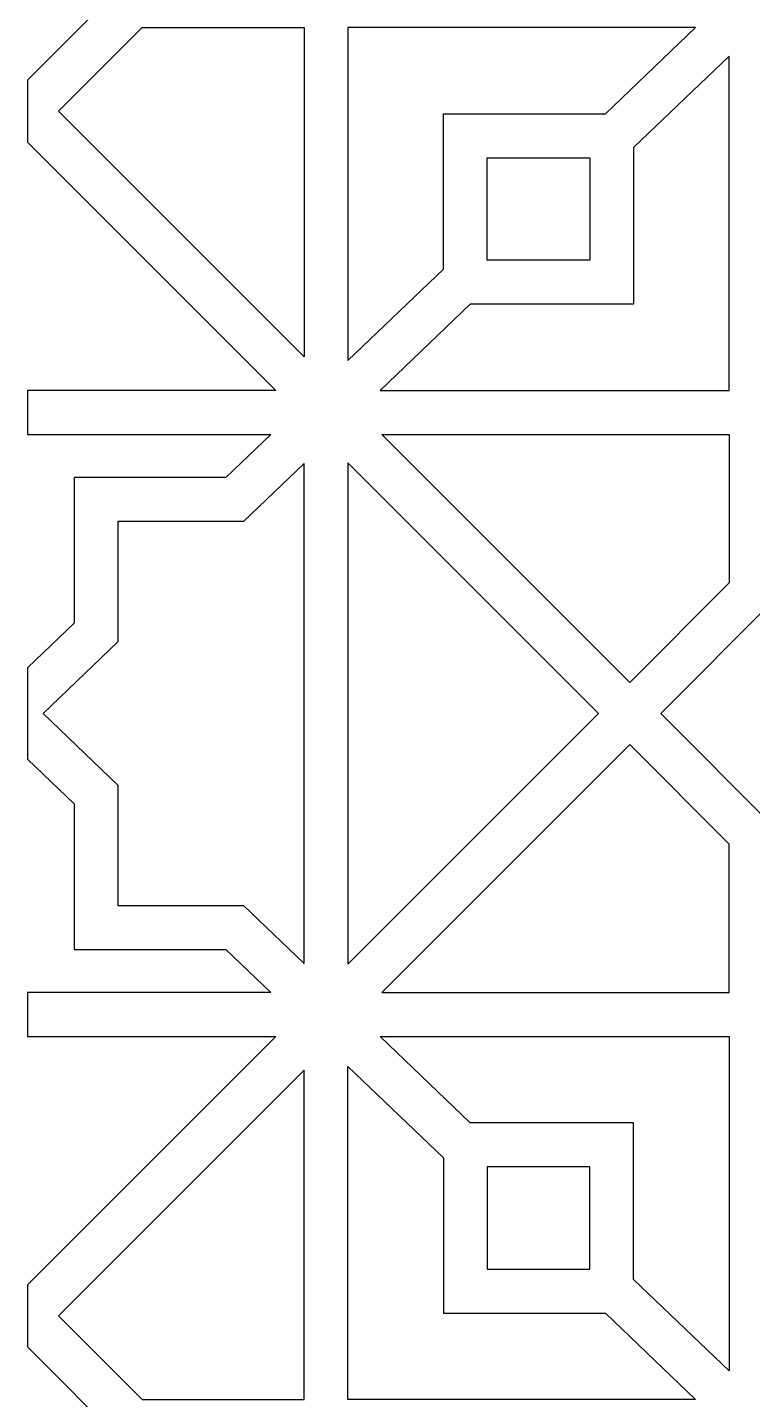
# Model space of a CAD drawing. Header units: centimetres. Extents: x -11.3 to 9.5, y -10.2 to 11.5.
# Drawn here: x -11.32 to -7.65, y -2.84 to 4.11 of the extents above; entities that cross this region are included whole.
import ezdxf

# ---------------------------------------------------------------- set-up
doc = ezdxf.new("R2010")
doc.units = ezdxf.units.CM
doc.header["$MEASUREMENT"] = 0
doc.layers.add('layer 1', color=7, linetype='Continuous')

msp = doc.modelspace()

# ---------------------------------------------------------------- linework, layer by layer
at = {"layer": 'layer 1', "color": 242}
for points, knots in [([(-1.41616, -3.06195), (-4.5546, -3.06195), (-7.69306, -3.06195), (-10.83151, -3.06195), (-10.83151, -3.06195), (-10.83151, -3.06195), (-11.32046, -2.573), (-11.32046, -2.573), (-11.32046, -2.573), (-11.32046, -2.573), (-11.32046, -2.2585), (-11.32046, -2.2585), (-11.32046, -2.2585), (-11.32046, -2.2585), (-10.06179, -0.99983), (-10.06179, -0.99983), (-10.06179, -0.99983), (-10.06179, -0.99983), (-11.32046, -0.99983), (-11.32046, -0.99983), (-11.32046, -0.99983), (-11.32046, -0.99983), (-11.32046, -0.77745), (-11.32046, -0.77745), (-11.32046, -0.77745), (-11.32046, -0.77745), (-10.08729, -0.77745), (-10.08729, -0.77745), (-10.08729, -0.77745), (-10.08729, -0.77745), (-10.31521, -0.55907), (-10.31521, -0.55907), (-10.31521, -0.55907), (-10.31521, -0.55907), (-11.08423, -0.55907), (-11.08423, -0.55907), (-11.08423, -0.55907), (-11.08423, -0.31347), (-11.08423, -0.06786), (-11.08423, 0.17776), (-11.08423, 0.17776), (-11.08423, 0.17776), (-11.32046, 0.4041), (-11.32046, 0.4041), (-11.32046, 0.4041), (-11.32046, 0.55852), (-11.32046, 0.71296), (-11.32046, 0.86739), (-11.32046, 0.86739), (-11.32046, 0.86739), (-11.08423, 1.09373), (-11.08423, 1.09373), (-11.08423, 1.09373), (-11.08423, 1.33935), (-11.08423, 1.58496), (-11.08423, 1.83056), (-11.08423, 1.83056), (-11.08423, 1.83056), (-10.31521, 1.83056), (-10.31521, 1.83056), (-10.31521, 1.83056), (-10.31521, 1.83056), (-10.08729, 2.04894), (-10.08729, 2.04894), (-10.08729, 2.04894), (-10.08729, 2.04894), (-11.32046, 2.04894), (-11.32046, 2.04894), (-11.32046, 2.04894), (-11.32046, 2.04894), (-11.32046, 2.27132), (-11.32046, 2.27132), (-11.32046, 2.27132), (-11.32046, 2.27132), (-10.06179, 2.27132), (-10.06179, 2.27132), (-10.06179, 2.27132), (-10.06179, 2.27132), (-11.32046, 3.52999), (-11.32046, 3.52999), (-11.32046, 3.52999), (-11.32046, 3.52999), (-11.32046, 3.84449), (-11.32046, 3.84449), (-11.32046, 3.84449), (-11.32046, 3.84449), (-10.83151, 4.33344), (-10.83151, 4.33344), (-10.83151, 4.33344), (-7.69306, 4.33344), (-4.5546, 4.33344), (-1.41616, 4.33344), (-1.41616, 4.33344), (-1.41616, 4.33344), (-0.92721, 3.84449), (-0.92721, 3.84449), (-0.92721, 3.84449), (-0.92721, 3.84449), (-0.92721, 3.52999), (-0.92721, 3.52999), (-0.92721, 3.52999), (-0.92721, 3.52999), (-2.18587, 2.27132), (-2.18587, 2.27132), (-2.18587, 2.27132), (-2.18587, 2.27132), (-0.92721, 2.27132), (-0.92721, 2.27132), (-0.92721, 2.27132), (-0.92721, 2.27132), (-0.92721, 2.04894), (-0.92721, 2.04894), (-0.92721, 2.04894), (-0.92721, 2.04894), (-2.16037, 2.04894), (-2.16037, 2.04894), (-2.16037, 2.04894), (-2.16037, 2.04894), (-1.93246, 1.83056), (-1.93246, 1.83056), (-1.93246, 1.83056), (-1.93246, 1.83056), (-1.16344, 1.83056), (-1.16344, 1.83056), (-1.16344, 1.83056), (-1.16344, 1.58496), (-1.16344, 1.33935), (-1.16344, 1.09373), (-1.16344, 1.09373), (-1.16344, 1.09373), (-0.92721, 0.86739), (-0.92721, 0.86739), (-0.92721, 0.86739), (-0.92721, 0.71296), (-0.92721, 0.55852), (-0.92721, 0.4041), (-0.92721, 0.4041), (-0.92721, 0.4041), (-1.16344, 0.17776), (-1.16344, 0.17776), (-1.16344, 0.17776), (-1.16344, -0.06786), (-1.16344, -0.31347), (-1.16344, -0.55907), (-1.16344, -0.55907), (-1.16344, -0.55907), (-1.93246, -0.55907), (-1.93246, -0.55907), (-1.93246, -0.55907), (-1.93246, -0.55907), (-2.16037, -0.77745), (-2.16037, -0.77745), (-2.16037, -0.77745), (-2.16037, -0.77745), (-0.92721, -0.77745), (-0.92721, -0.77745), (-0.92721, -0.77745), (-0.92721, -0.77745), (-0.92721, -0.99983), (-0.92721, -0.99983), (-0.92721, -0.99983), (-0.92721, -0.99983), (-2.18587, -0.99983), (-2.18587, -0.99983), (-2.18587, -0.99983), (-2.18587, -0.99983), (-0.92721, -2.2585), (-0.92721, -2.2585), (-0.92721, -2.2585), (-0.92721, -2.2585), (-0.92721, -2.573), (-0.92721, -2.573), (-0.92721, -2.573), (-0.92721, -2.573), (-1.41616, -3.06195), (-1.41616, -3.06195)], [0, 0, 0, 0, 0.0222222, 0.0222222, 0.0222222, 0.0222222, 0.0444444, 0.0444444, 0.0444444, 0.0444444, 0.0666667, 0.0666667, 0.0666667, 0.0666667, 0.0888889, 0.0888889, 0.0888889, 0.0888889, 0.1111111, 0.1111111, 0.1111111, 0.1111111, 0.1333333, 0.1333333, 0.1333333, 0.1333333, 0.1555556, 0.1555556, 0.1555556, 0.1555556, 0.1777778, 0.1777778, 0.1777778, 0.1777778, 0.2, 0.2, 0.2, 0.2, 0.2222222, 0.2222222, 0.2222222, 0.2222222, 0.2444444, 0.2444444, 0.2444444, 0.2444444, 0.2666667, 0.2666667, 0.2666667, 0.2666667, 0.2888889, 0.2888889, 0.2888889, 0.2888889, 0.3111111, 0.3111111, 0.3111111, 0.3111111, 0.3333333, 0.3333333, 0.3333333, 0.3333333, 0.3555556, 0.3555556, 0.3555556, 0.3555556, 0.3777778, 0.3777778, 0.3777778, 0.3777778, 0.4, 0.4, 0.4, 0.4, 0.4222222, 0.4222222, 0.4222222, 0.4222222, 0.4444444, 0.4444444, 0.4444444, 0.4444444, 0.4666667, 0.4666667, 0.4666667, 0.4666667, 0.4888889, 0.4888889, 0.4888889, 0.4888889, 0.5111111, 0.5111111, 0.5111111, 0.5111111, 0.5333333, 0.5333333, 0.5333333, 0.5333333, 0.5555556, 0.5555556, 0.5555556, 0.5555556, 0.5777778, 0.5777778, 0.5777778, 0.5777778, 0.6, 0.6, 0.6, 0.6, 0.6222222, 0.6222222, 0.6222222, 0.6222222, 0.6444444, 0.6444444, 0.6444444, 0.6444444, 0.6666667, 0.6666667, 0.6666667, 0.6666667, 0.6888889, 0.6888889, 0.6888889, 0.6888889, 0.7111111, 0.7111111, 0.7111111, 0.7111111, 0.7333333, 0.7333333, 0.7333333, 0.7333333, 0.7555556, 0.7555556, 0.7555556, 0.7555556, 0.7777778, 0.7777778, 0.7777778, 0.7777778, 0.8, 0.8, 0.8, 0.8, 0.8222222, 0.8222222, 0.8222222, 0.8222222, 0.8444444, 0.8444444, 0.8444444, 0.8444444, 0.8666667, 0.8666667, 0.8666667, 0.8666667, 0.8888889, 0.8888889, 0.8888889, 0.8888889, 0.9111111, 0.9111111, 0.9111111, 0.9111111, 0.9333333, 0.9333333, 0.9333333, 0.9333333, 0.9555556, 0.9555556, 0.9555556, 0.9555556, 1, 1, 1, 1]), ([(-9.91886, 2.44289), (-9.91886, 2.44289), (-9.91886, 4.11105), (-9.91886, 4.11105), (-9.91886, 4.11105), (-9.91886, 4.11105), (-10.7394, 4.11105), (-10.7394, 4.11105), (-10.7394, 4.11105), (-10.7394, 4.11105), (-11.16321, 3.68724), (-11.16321, 3.68724), (-11.16321, 3.68724), (-11.16321, 3.68724), (-9.91886, 2.44289), (-9.91886, 2.44289)], [0, 0, 0, 0, 0.2, 0.2, 0.2, 0.2, 0.4, 0.4, 0.4, 0.4, 0.6, 0.6, 0.6, 0.6, 1, 1, 1, 1]), ([(-9.2126, 2.88702), (-9.2126, 2.88702), (-9.69648, 2.42339), (-9.69648, 2.42339), (-9.69648, 2.42339), (-9.69648, 2.42339), (-9.69648, 4.11105), (-9.69648, 4.11105), (-9.69648, 4.11105), (-9.69648, 4.11105), (-7.93508, 4.11105), (-7.93508, 4.11105), (-7.93508, 4.11105), (-7.93508, 4.11105), (-8.39224, 3.67303), (-8.39224, 3.67303), (-8.39224, 3.67303), (-8.39224, 3.67303), (-9.2126, 3.67303), (-9.2126, 3.67303), (-9.2126, 3.67303), (-9.2126, 3.67303), (-9.2126, 2.88702), (-9.2126, 2.88702)], [0, 0, 0, 0, 0.1428571, 0.1428571, 0.1428571, 0.1428571, 0.2857143, 0.2857143, 0.2857143, 0.2857143, 0.4285714, 0.4285714, 0.4285714, 0.4285714, 0.5714286, 0.5714286, 0.5714286, 0.5714286, 0.7142857, 0.7142857, 0.7142857, 0.7142857, 1, 1, 1, 1]), ([(-9.53375, 2.27132), (-9.53375, 2.27132), (-9.07657, 2.70937), (-9.07657, 2.70937), (-9.07657, 2.70937), (-9.07657, 2.70937), (-8.24894, 2.70937), (-8.24894, 2.70937), (-8.24894, 2.70937), (-8.24894, 2.70937), (-8.24894, 3.50236), (-8.24894, 3.50236), (-8.24894, 3.50236), (-8.24894, 3.50236), (-7.76511, 3.96593), (-7.76511, 3.96593), (-7.76511, 3.96593), (-7.76511, 3.96593), (-7.76511, 2.27132), (-7.76511, 2.27132), (-7.76511, 2.27132), (-7.76511, 2.27132), (-9.53375, 2.27132), (-9.53375, 2.27132)], [0, 0, 0, 0, 0.1428571, 0.1428571, 0.1428571, 0.1428571, 0.2857143, 0.2857143, 0.2857143, 0.2857143, 0.4285714, 0.4285714, 0.4285714, 0.4285714, 0.5714286, 0.5714286, 0.5714286, 0.5714286, 0.7142857, 0.7142857, 0.7142857, 0.7142857, 1, 1, 1, 1]), ([(-8.47132, 3.45065), (-8.47132, 3.45065), (-8.99022, 3.45065), (-8.99022, 3.45065), (-8.99022, 3.45065), (-8.99022, 3.45065), (-8.99022, 2.93176), (-8.99022, 2.93176), (-8.99022, 2.93176), (-8.99022, 2.93176), (-8.47132, 2.93176), (-8.47132, 2.93176), (-8.47132, 2.93176), (-8.47132, 2.93176), (-8.47132, 3.45065), (-8.47132, 3.45065)], [0, 0, 0, 0, 0.2, 0.2, 0.2, 0.2, 0.4, 0.4, 0.4, 0.4, 0.6, 0.6, 0.6, 0.6, 1, 1, 1, 1]), ([(-6.12383, -1.32855), (-6.12383, -1.32855), (-5.57273, -0.77745), (-5.57273, -0.77745), (-5.57273, -0.77745), (-5.57273, -0.77745), (-4.70494, -0.77745), (-4.70494, -0.77745), (-4.70494, -0.77745), (-4.70494, -0.77745), (-4.70494, 0.06675), (-4.70494, 0.06675), (-4.70494, 0.06675), (-4.70494, 0.06675), (-4.13595, 0.63574), (-4.13595, 0.63574), (-4.13595, 0.63574), (-4.13595, 0.63574), (-4.13595, 0.63574), (-4.13595, 0.63574), (-4.13595, 0.63574), (-4.13595, 0.63574), (-4.13595, 0.63575), (-4.13595, 0.63575), (-4.13595, 0.63575), (-4.13595, 0.63575), (-4.13595, 0.63575), (-4.13595, 0.63575), (-4.13595, 0.63575), (-4.13595, 0.63575), (-4.70494, 1.20474), (-4.70494, 1.20474), (-4.70494, 1.20474), (-4.70494, 1.20474), (-4.70494, 2.04894), (-4.70494, 2.04894), (-4.70494, 2.04894), (-4.70494, 2.04894), (-5.57273, 2.04894), (-5.57273, 2.04894), (-5.57273, 2.04894), (-5.57273, 2.04894), (-6.12383, 2.60004), (-6.12383, 2.60004), (-6.12383, 2.60004), (-6.12383, 2.60004), (-6.67493, 2.04894), (-6.67493, 2.04894), (-6.67493, 2.04894), (-6.67493, 2.04894), (-7.54272, 2.04894), (-7.54272, 2.04894), (-7.54272, 2.04894), (-7.54272, 2.04894), (-7.54272, 1.20474), (-7.54272, 1.20474), (-7.54272, 1.20474), (-7.54272, 1.20474), (-8.11172, 0.63575), (-8.11172, 0.63575), (-8.11172, 0.63575), (-8.11172, 0.63575), (-8.11172, 0.63575), (-8.11172, 0.63575), (-8.11172, 0.63575), (-8.11172, 0.63575), (-8.11172, 0.63574), (-8.11172, 0.63574), (-8.11172, 0.63574), (-8.11172, 0.63574), (-8.11172, 0.63574), (-8.11172, 0.63574), (-8.11172, 0.63574), (-8.11172, 0.63574), (-7.54272, 0.06675), (-7.54272, 0.06675), (-7.54272, 0.06675), (-7.54272, 0.06675), (-7.54272, -0.77745), (-7.54272, -0.77745), (-7.54272, -0.77745), (-7.54272, -0.77745), (-6.67493, -0.77745), (-6.67493, -0.77745), (-6.67493, -0.77745), (-6.67493, -0.77745), (-6.12383, -1.32855), (-6.12383, -1.32855)], [0, 0, 0, 0, 0.0434783, 0.0434783, 0.0434783, 0.0434783, 0.0869565, 0.0869565, 0.0869565, 0.0869565, 0.1304348, 0.1304348, 0.1304348, 0.1304348, 0.173913, 0.173913, 0.173913, 0.173913, 0.2173913, 0.2173913, 0.2173913, 0.2173913, 0.2608696, 0.2608696, 0.2608696, 0.2608696, 0.3043478, 0.3043478, 0.3043478, 0.3043478, 0.3478261, 0.3478261, 0.3478261, 0.3478261, 0.3913043, 0.3913043, 0.3913043, 0.3913043, 0.4347826, 0.4347826, 0.4347826, 0.4347826, 0.4782609, 0.4782609, 0.4782609, 0.4782609, 0.5217391, 0.5217391, 0.5217391, 0.5217391, 0.5652174, 0.5652174, 0.5652174, 0.5652174, 0.6086957, 0.6086957, 0.6086957, 0.6086957, 0.6521739, 0.6521739, 0.6521739, 0.6521739, 0.6956522, 0.6956522, 0.6956522, 0.6956522, 0.7391304, 0.7391304, 0.7391304, 0.7391304, 0.7826087, 0.7826087, 0.7826087, 0.7826087, 0.826087, 0.826087, 0.826087, 0.826087, 0.8695652, 0.8695652, 0.8695652, 0.8695652, 0.9130435, 0.9130435, 0.9130435, 0.9130435, 1, 1, 1, 1]), ([(-9.52491, 2.04894), (-9.52491, 2.04894), (-8.26896, 0.79299), (-8.26896, 0.79299), (-8.26896, 0.79299), (-8.26896, 0.79299), (-7.76511, 1.29685), (-7.76511, 1.29685), (-7.76511, 1.29685), (-7.76511, 1.29685), (-7.76511, 2.04894), (-7.76511, 2.04894), (-7.76511, 2.04894), (-7.76511, 2.04894), (-9.52491, 2.04894), (-9.52491, 2.04894)], [0, 0, 0, 0, 0.2, 0.2, 0.2, 0.2, 0.4, 0.4, 0.4, 0.4, 0.6, 0.6, 0.6, 0.6, 1, 1, 1, 1]), ([(-9.91886, -0.63084), (-9.91886, -0.63084), (-10.22587, -0.33669), (-10.22587, -0.33669), (-10.22587, -0.33669), (-10.22587, -0.33669), (-10.22587, -0.33669), (-10.22587, -0.33669), (-10.22587, -0.33669), (-10.22587, -0.33669), (-10.86185, -0.33669), (-10.86185, -0.33669), (-10.86185, -0.33669), (-10.86185, -0.33669), (-10.86185, 0.27267), (-10.86185, 0.27267), (-10.86185, 0.27267), (-10.86185, 0.27267), (-10.86185, 0.27267), (-10.86185, 0.27267), (-10.86185, 0.27267), (-10.86185, 0.27267), (-10.86185, 0.27267), (-10.86185, 0.27267), (-10.86185, 0.27267), (-10.86185, 0.27267), (-11.24079, 0.63574), (-11.24079, 0.63574), (-11.24079, 0.63574), (-11.24079, 0.63574), (-11.24079, 0.63575), (-11.24079, 0.63575), (-11.24079, 0.63575), (-11.24079, 0.63575), (-10.86185, 0.99882), (-10.86185, 0.99882), (-10.86185, 0.99882), (-10.86185, 0.99882), (-10.86185, 0.99882), (-10.86185, 0.99882), (-10.86185, 0.99882), (-10.86185, 0.99882), (-10.86185, 0.99882), (-10.86185, 0.99882), (-10.86185, 0.99882), (-10.86185, 0.99882), (-10.86185, 1.60818), (-10.86185, 1.60818), (-10.86185, 1.60818), (-10.86185, 1.60818), (-10.22587, 1.60818), (-10.22587, 1.60818), (-10.22587, 1.60818), (-10.22587, 1.60818), (-10.22587, 1.60818), (-10.22587, 1.60818), (-10.22587, 1.60818), (-10.22587, 1.60818), (-9.91886, 1.90233), (-9.91886, 1.90233), (-9.91886, 1.90233), (-9.91886, 1.05794), (-9.91886, 0.21355), (-9.91886, -0.63084)], [0, 0, 0, 0, 0.0588235, 0.0588235, 0.0588235, 0.0588235, 0.1176471, 0.1176471, 0.1176471, 0.1176471, 0.1764706, 0.1764706, 0.1764706, 0.1764706, 0.2352941, 0.2352941, 0.2352941, 0.2352941, 0.2941176, 0.2941176, 0.2941176, 0.2941176, 0.3529412, 0.3529412, 0.3529412, 0.3529412, 0.4117647, 0.4117647, 0.4117647, 0.4117647, 0.4705882, 0.4705882, 0.4705882, 0.4705882, 0.5294118, 0.5294118, 0.5294118, 0.5294118, 0.5882353, 0.5882353, 0.5882353, 0.5882353, 0.6470588, 0.6470588, 0.6470588, 0.6470588, 0.7058824, 0.7058824, 0.7058824, 0.7058824, 0.7647059, 0.7647059, 0.7647059, 0.7647059, 0.8235294, 0.8235294, 0.8235294, 0.8235294, 0.8823529, 0.8823529, 0.8823529, 0.8823529, 1, 1, 1, 1]), ([(-8.42621, 0.63575), (-8.42621, 0.63575), (-9.69648, -0.63452), (-9.69648, -0.63452), (-9.69648, -0.63452), (-9.69648, 0.21232), (-9.69648, 1.05916), (-9.69648, 1.90601), (-9.69648, 1.90601), (-9.69648, 1.90601), (-8.42621, 0.63575), (-8.42621, 0.63575)], [0, 0, 0, 0, 0.25, 0.25, 0.25, 0.25, 0.5, 0.5, 0.5, 0.5, 1, 1, 1, 1]), ([(-9.52491, -0.77745), (-9.52491, -0.77745), (-8.26896, 0.4785), (-8.26896, 0.4785), (-8.26896, 0.4785), (-8.26896, 0.4785), (-7.76511, -0.02536), (-7.76511, -0.02536), (-7.76511, -0.02536), (-7.76511, -0.02536), (-7.76511, -0.77745), (-7.76511, -0.77745), (-7.76511, -0.77745), (-7.76511, -0.77745), (-9.52491, -0.77745), (-9.52491, -0.77745)], [0, 0, 0, 0, 0.2, 0.2, 0.2, 0.2, 0.4, 0.4, 0.4, 0.4, 0.6, 0.6, 0.6, 0.6, 1, 1, 1, 1]), ([(-9.53375, -0.99983), (-9.53375, -0.99983), (-9.07657, -1.43788), (-9.07657, -1.43788), (-9.07657, -1.43788), (-9.07657, -1.43788), (-8.24894, -1.43788), (-8.24894, -1.43788), (-8.24894, -1.43788), (-8.24894, -1.43788), (-8.24894, -2.23087), (-8.24894, -2.23087), (-8.24894, -2.23087), (-8.24894, -2.23087), (-7.76511, -2.69444), (-7.76511, -2.69444), (-7.76511, -2.69444), (-7.76511, -2.69444), (-7.76511, -0.99983), (-7.76511, -0.99983), (-7.76511, -0.99983), (-7.76511, -0.99983), (-9.53375, -0.99983), (-9.53375, -0.99983)], [0, 0, 0, 0, 0.1428571, 0.1428571, 0.1428571, 0.1428571, 0.2857143, 0.2857143, 0.2857143, 0.2857143, 0.4285714, 0.4285714, 0.4285714, 0.4285714, 0.5714286, 0.5714286, 0.5714286, 0.5714286, 0.7142857, 0.7142857, 0.7142857, 0.7142857, 1, 1, 1, 1]), ([(-9.91886, -1.1714), (-9.91886, -1.1714), (-9.91886, -2.83956), (-9.91886, -2.83956), (-9.91886, -2.83956), (-9.91886, -2.83956), (-10.7394, -2.83956), (-10.7394, -2.83956), (-10.7394, -2.83956), (-10.7394, -2.83956), (-11.16321, -2.41575), (-11.16321, -2.41575), (-11.16321, -2.41575), (-11.16321, -2.41575), (-9.91886, -1.1714), (-9.91886, -1.1714)], [0, 0, 0, 0, 0.2, 0.2, 0.2, 0.2, 0.4, 0.4, 0.4, 0.4, 0.6, 0.6, 0.6, 0.6, 1, 1, 1, 1]), ([(-9.2126, -1.61553), (-9.2126, -1.61553), (-9.69648, -1.1519), (-9.69648, -1.1519), (-9.69648, -1.1519), (-9.69648, -1.1519), (-9.69648, -2.83956), (-9.69648, -2.83956), (-9.69648, -2.83956), (-9.69648, -2.83956), (-7.93508, -2.83956), (-7.93508, -2.83956), (-7.93508, -2.83956), (-7.93508, -2.83956), (-8.39224, -2.40154), (-8.39224, -2.40154), (-8.39224, -2.40154), (-8.39224, -2.40154), (-9.2126, -2.40154), (-9.2126, -2.40154), (-9.2126, -2.40154), (-9.2126, -2.40154), (-9.2126, -1.61553), (-9.2126, -1.61553)], [0, 0, 0, 0, 0.1428571, 0.1428571, 0.1428571, 0.1428571, 0.2857143, 0.2857143, 0.2857143, 0.2857143, 0.4285714, 0.4285714, 0.4285714, 0.4285714, 0.5714286, 0.5714286, 0.5714286, 0.5714286, 0.7142857, 0.7142857, 0.7142857, 0.7142857, 1, 1, 1, 1]), ([(-8.47132, -2.17916), (-8.47132, -2.17916), (-8.99022, -2.17916), (-8.99022, -2.17916), (-8.99022, -2.17916), (-8.99022, -2.17916), (-8.99022, -1.66027), (-8.99022, -1.66027), (-8.99022, -1.66027), (-8.99022, -1.66027), (-8.47132, -1.66027), (-8.47132, -1.66027), (-8.47132, -1.66027), (-8.47132, -1.66027), (-8.47132, -2.17916), (-8.47132, -2.17916)], [0, 0, 0, 0, 0.2, 0.2, 0.2, 0.2, 0.4, 0.4, 0.4, 0.4, 0.6, 0.6, 0.6, 0.6, 1, 1, 1, 1])]:
    msp.add_open_spline(points, degree=3, knots=knots, dxfattribs=at)
at = {"layer": 'layer 1', "color": 242, "lineweight": 9}
for points, knots in [([(-1.41616, -3.06195), (-4.5546, -3.06195), (-7.69306, -3.06195), (-10.83151, -3.06195), (-10.83151, -3.06195), (-10.83151, -3.06195), (-11.32046, -2.573), (-11.32046, -2.573), (-11.32046, -2.573), (-11.32046, -2.573), (-11.32046, -2.2585), (-11.32046, -2.2585), (-11.32046, -2.2585), (-11.32046, -2.2585), (-10.06179, -0.99983), (-10.06179, -0.99983), (-10.06179, -0.99983), (-10.06179, -0.99983), (-11.32046, -0.99983), (-11.32046, -0.99983), (-11.32046, -0.99983), (-11.32046, -0.99983), (-11.32046, -0.77745), (-11.32046, -0.77745), (-11.32046, -0.77745), (-11.32046, -0.77745), (-10.08729, -0.77745), (-10.08729, -0.77745), (-10.08729, -0.77745), (-10.08729, -0.77745), (-10.31521, -0.55907), (-10.31521, -0.55907), (-10.31521, -0.55907), (-10.31521, -0.55907), (-11.08423, -0.55907), (-11.08423, -0.55907), (-11.08423, -0.55907), (-11.08423, -0.31347), (-11.08423, -0.06786), (-11.08423, 0.17776), (-11.08423, 0.17776), (-11.08423, 0.17776), (-11.32046, 0.4041), (-11.32046, 0.4041), (-11.32046, 0.4041), (-11.32046, 0.55852), (-11.32046, 0.71296), (-11.32046, 0.86739), (-11.32046, 0.86739), (-11.32046, 0.86739), (-11.08423, 1.09373), (-11.08423, 1.09373), (-11.08423, 1.09373), (-11.08423, 1.33935), (-11.08423, 1.58496), (-11.08423, 1.83056), (-11.08423, 1.83056), (-11.08423, 1.83056), (-10.31521, 1.83056), (-10.31521, 1.83056), (-10.31521, 1.83056), (-10.31521, 1.83056), (-10.08729, 2.04894), (-10.08729, 2.04894), (-10.08729, 2.04894), (-10.08729, 2.04894), (-11.32046, 2.04894), (-11.32046, 2.04894), (-11.32046, 2.04894), (-11.32046, 2.04894), (-11.32046, 2.27132), (-11.32046, 2.27132), (-11.32046, 2.27132), (-11.32046, 2.27132), (-10.06179, 2.27132), (-10.06179, 2.27132), (-10.06179, 2.27132), (-10.06179, 2.27132), (-11.32046, 3.52999), (-11.32046, 3.52999), (-11.32046, 3.52999), (-11.32046, 3.52999), (-11.32046, 3.84449), (-11.32046, 3.84449), (-11.32046, 3.84449), (-11.32046, 3.84449), (-10.83151, 4.33344), (-10.83151, 4.33344), (-10.83151, 4.33344), (-7.69306, 4.33344), (-4.5546, 4.33344), (-1.41616, 4.33344), (-1.41616, 4.33344), (-1.41616, 4.33344), (-0.92721, 3.84449), (-0.92721, 3.84449), (-0.92721, 3.84449), (-0.92721, 3.84449), (-0.92721, 3.52999), (-0.92721, 3.52999), (-0.92721, 3.52999), (-0.92721, 3.52999), (-2.18587, 2.27132), (-2.18587, 2.27132), (-2.18587, 2.27132), (-2.18587, 2.27132), (-0.92721, 2.27132), (-0.92721, 2.27132), (-0.92721, 2.27132), (-0.92721, 2.27132), (-0.92721, 2.04894), (-0.92721, 2.04894), (-0.92721, 2.04894), (-0.92721, 2.04894), (-2.16037, 2.04894), (-2.16037, 2.04894), (-2.16037, 2.04894), (-2.16037, 2.04894), (-1.93246, 1.83056), (-1.93246, 1.83056), (-1.93246, 1.83056), (-1.93246, 1.83056), (-1.16344, 1.83056), (-1.16344, 1.83056), (-1.16344, 1.83056), (-1.16344, 1.58496), (-1.16344, 1.33935), (-1.16344, 1.09373), (-1.16344, 1.09373), (-1.16344, 1.09373), (-0.92721, 0.86739), (-0.92721, 0.86739), (-0.92721, 0.86739), (-0.92721, 0.71296), (-0.92721, 0.55852), (-0.92721, 0.4041), (-0.92721, 0.4041), (-0.92721, 0.4041), (-1.16344, 0.17776), (-1.16344, 0.17776), (-1.16344, 0.17776), (-1.16344, -0.06786), (-1.16344, -0.31347), (-1.16344, -0.55907), (-1.16344, -0.55907), (-1.16344, -0.55907), (-1.93246, -0.55907), (-1.93246, -0.55907), (-1.93246, -0.55907), (-1.93246, -0.55907), (-2.16037, -0.77745), (-2.16037, -0.77745), (-2.16037, -0.77745), (-2.16037, -0.77745), (-0.92721, -0.77745), (-0.92721, -0.77745), (-0.92721, -0.77745), (-0.92721, -0.77745), (-0.92721, -0.99983), (-0.92721, -0.99983), (-0.92721, -0.99983), (-0.92721, -0.99983), (-2.18587, -0.99983), (-2.18587, -0.99983), (-2.18587, -0.99983), (-2.18587, -0.99983), (-0.92721, -2.2585), (-0.92721, -2.2585), (-0.92721, -2.2585), (-0.92721, -2.2585), (-0.92721, -2.573), (-0.92721, -2.573), (-0.92721, -2.573), (-0.92721, -2.573), (-1.41616, -3.06195), (-1.41616, -3.06195)], [0, 0, 0, 0, 0.0222222, 0.0222222, 0.0222222, 0.0222222, 0.0444444, 0.0444444, 0.0444444, 0.0444444, 0.0666667, 0.0666667, 0.0666667, 0.0666667, 0.0888889, 0.0888889, 0.0888889, 0.0888889, 0.1111111, 0.1111111, 0.1111111, 0.1111111, 0.1333333, 0.1333333, 0.1333333, 0.1333333, 0.1555556, 0.1555556, 0.1555556, 0.1555556, 0.1777778, 0.1777778, 0.1777778, 0.1777778, 0.2, 0.2, 0.2, 0.2, 0.2222222, 0.2222222, 0.2222222, 0.2222222, 0.2444444, 0.2444444, 0.2444444, 0.2444444, 0.2666667, 0.2666667, 0.2666667, 0.2666667, 0.2888889, 0.2888889, 0.2888889, 0.2888889, 0.3111111, 0.3111111, 0.3111111, 0.3111111, 0.3333333, 0.3333333, 0.3333333, 0.3333333, 0.3555556, 0.3555556, 0.3555556, 0.3555556, 0.3777778, 0.3777778, 0.3777778, 0.3777778, 0.4, 0.4, 0.4, 0.4, 0.4222222, 0.4222222, 0.4222222, 0.4222222, 0.4444444, 0.4444444, 0.4444444, 0.4444444, 0.4666667, 0.4666667, 0.4666667, 0.4666667, 0.4888889, 0.4888889, 0.4888889, 0.4888889, 0.5111111, 0.5111111, 0.5111111, 0.5111111, 0.5333333, 0.5333333, 0.5333333, 0.5333333, 0.5555556, 0.5555556, 0.5555556, 0.5555556, 0.5777778, 0.5777778, 0.5777778, 0.5777778, 0.6, 0.6, 0.6, 0.6, 0.6222222, 0.6222222, 0.6222222, 0.6222222, 0.6444444, 0.6444444, 0.6444444, 0.6444444, 0.6666667, 0.6666667, 0.6666667, 0.6666667, 0.6888889, 0.6888889, 0.6888889, 0.6888889, 0.7111111, 0.7111111, 0.7111111, 0.7111111, 0.7333333, 0.7333333, 0.7333333, 0.7333333, 0.7555556, 0.7555556, 0.7555556, 0.7555556, 0.7777778, 0.7777778, 0.7777778, 0.7777778, 0.8, 0.8, 0.8, 0.8, 0.8222222, 0.8222222, 0.8222222, 0.8222222, 0.8444444, 0.8444444, 0.8444444, 0.8444444, 0.8666667, 0.8666667, 0.8666667, 0.8666667, 0.8888889, 0.8888889, 0.8888889, 0.8888889, 0.9111111, 0.9111111, 0.9111111, 0.9111111, 0.9333333, 0.9333333, 0.9333333, 0.9333333, 0.9555556, 0.9555556, 0.9555556, 0.9555556, 1, 1, 1, 1]), ([(-9.91886, 2.44289), (-9.91886, 2.44289), (-9.91886, 4.11105), (-9.91886, 4.11105), (-9.91886, 4.11105), (-9.91886, 4.11105), (-10.7394, 4.11105), (-10.7394, 4.11105), (-10.7394, 4.11105), (-10.7394, 4.11105), (-11.16321, 3.68724), (-11.16321, 3.68724), (-11.16321, 3.68724), (-11.16321, 3.68724), (-9.91886, 2.44289), (-9.91886, 2.44289)], [0, 0, 0, 0, 0.2, 0.2, 0.2, 0.2, 0.4, 0.4, 0.4, 0.4, 0.6, 0.6, 0.6, 0.6, 1, 1, 1, 1]), ([(-9.2126, 2.88702), (-9.2126, 2.88702), (-9.69648, 2.42339), (-9.69648, 2.42339), (-9.69648, 2.42339), (-9.69648, 2.42339), (-9.69648, 4.11105), (-9.69648, 4.11105), (-9.69648, 4.11105), (-9.69648, 4.11105), (-7.93508, 4.11105), (-7.93508, 4.11105), (-7.93508, 4.11105), (-7.93508, 4.11105), (-8.39224, 3.67303), (-8.39224, 3.67303), (-8.39224, 3.67303), (-8.39224, 3.67303), (-9.2126, 3.67303), (-9.2126, 3.67303), (-9.2126, 3.67303), (-9.2126, 3.67303), (-9.2126, 2.88702), (-9.2126, 2.88702)], [0, 0, 0, 0, 0.1428571, 0.1428571, 0.1428571, 0.1428571, 0.2857143, 0.2857143, 0.2857143, 0.2857143, 0.4285714, 0.4285714, 0.4285714, 0.4285714, 0.5714286, 0.5714286, 0.5714286, 0.5714286, 0.7142857, 0.7142857, 0.7142857, 0.7142857, 1, 1, 1, 1]), ([(-9.53375, 2.27132), (-9.53375, 2.27132), (-9.07657, 2.70937), (-9.07657, 2.70937), (-9.07657, 2.70937), (-9.07657, 2.70937), (-8.24894, 2.70937), (-8.24894, 2.70937), (-8.24894, 2.70937), (-8.24894, 2.70937), (-8.24894, 3.50236), (-8.24894, 3.50236), (-8.24894, 3.50236), (-8.24894, 3.50236), (-7.76511, 3.96593), (-7.76511, 3.96593), (-7.76511, 3.96593), (-7.76511, 3.96593), (-7.76511, 2.27132), (-7.76511, 2.27132), (-7.76511, 2.27132), (-7.76511, 2.27132), (-9.53375, 2.27132), (-9.53375, 2.27132)], [0, 0, 0, 0, 0.1428571, 0.1428571, 0.1428571, 0.1428571, 0.2857143, 0.2857143, 0.2857143, 0.2857143, 0.4285714, 0.4285714, 0.4285714, 0.4285714, 0.5714286, 0.5714286, 0.5714286, 0.5714286, 0.7142857, 0.7142857, 0.7142857, 0.7142857, 1, 1, 1, 1]), ([(-8.47132, 3.45065), (-8.47132, 3.45065), (-8.99022, 3.45065), (-8.99022, 3.45065), (-8.99022, 3.45065), (-8.99022, 3.45065), (-8.99022, 2.93176), (-8.99022, 2.93176), (-8.99022, 2.93176), (-8.99022, 2.93176), (-8.47132, 2.93176), (-8.47132, 2.93176), (-8.47132, 2.93176), (-8.47132, 2.93176), (-8.47132, 3.45065), (-8.47132, 3.45065)], [0, 0, 0, 0, 0.2, 0.2, 0.2, 0.2, 0.4, 0.4, 0.4, 0.4, 0.6, 0.6, 0.6, 0.6, 1, 1, 1, 1]), ([(-6.12383, -1.32855), (-6.12383, -1.32855), (-5.57273, -0.77745), (-5.57273, -0.77745), (-5.57273, -0.77745), (-5.57273, -0.77745), (-4.70494, -0.77745), (-4.70494, -0.77745), (-4.70494, -0.77745), (-4.70494, -0.77745), (-4.70494, 0.06675), (-4.70494, 0.06675), (-4.70494, 0.06675), (-4.70494, 0.06675), (-4.13595, 0.63574), (-4.13595, 0.63574), (-4.13595, 0.63574), (-4.13595, 0.63574), (-4.13595, 0.63574), (-4.13595, 0.63574), (-4.13595, 0.63574), (-4.13595, 0.63574), (-4.13595, 0.63575), (-4.13595, 0.63575), (-4.13595, 0.63575), (-4.13595, 0.63575), (-4.13595, 0.63575), (-4.13595, 0.63575), (-4.13595, 0.63575), (-4.13595, 0.63575), (-4.70494, 1.20474), (-4.70494, 1.20474), (-4.70494, 1.20474), (-4.70494, 1.20474), (-4.70494, 2.04894), (-4.70494, 2.04894), (-4.70494, 2.04894), (-4.70494, 2.04894), (-5.57273, 2.04894), (-5.57273, 2.04894), (-5.57273, 2.04894), (-5.57273, 2.04894), (-6.12383, 2.60004), (-6.12383, 2.60004), (-6.12383, 2.60004), (-6.12383, 2.60004), (-6.67493, 2.04894), (-6.67493, 2.04894), (-6.67493, 2.04894), (-6.67493, 2.04894), (-7.54272, 2.04894), (-7.54272, 2.04894), (-7.54272, 2.04894), (-7.54272, 2.04894), (-7.54272, 1.20474), (-7.54272, 1.20474), (-7.54272, 1.20474), (-7.54272, 1.20474), (-8.11172, 0.63575), (-8.11172, 0.63575), (-8.11172, 0.63575), (-8.11172, 0.63575), (-8.11172, 0.63575), (-8.11172, 0.63575), (-8.11172, 0.63575), (-8.11172, 0.63575), (-8.11172, 0.63574), (-8.11172, 0.63574), (-8.11172, 0.63574), (-8.11172, 0.63574), (-8.11172, 0.63574), (-8.11172, 0.63574), (-8.11172, 0.63574), (-8.11172, 0.63574), (-7.54272, 0.06675), (-7.54272, 0.06675), (-7.54272, 0.06675), (-7.54272, 0.06675), (-7.54272, -0.77745), (-7.54272, -0.77745), (-7.54272, -0.77745), (-7.54272, -0.77745), (-6.67493, -0.77745), (-6.67493, -0.77745), (-6.67493, -0.77745), (-6.67493, -0.77745), (-6.12383, -1.32855), (-6.12383, -1.32855)], [0, 0, 0, 0, 0.0434783, 0.0434783, 0.0434783, 0.0434783, 0.0869565, 0.0869565, 0.0869565, 0.0869565, 0.1304348, 0.1304348, 0.1304348, 0.1304348, 0.173913, 0.173913, 0.173913, 0.173913, 0.2173913, 0.2173913, 0.2173913, 0.2173913, 0.2608696, 0.2608696, 0.2608696, 0.2608696, 0.3043478, 0.3043478, 0.3043478, 0.3043478, 0.3478261, 0.3478261, 0.3478261, 0.3478261, 0.3913043, 0.3913043, 0.3913043, 0.3913043, 0.4347826, 0.4347826, 0.4347826, 0.4347826, 0.4782609, 0.4782609, 0.4782609, 0.4782609, 0.5217391, 0.5217391, 0.5217391, 0.5217391, 0.5652174, 0.5652174, 0.5652174, 0.5652174, 0.6086957, 0.6086957, 0.6086957, 0.6086957, 0.6521739, 0.6521739, 0.6521739, 0.6521739, 0.6956522, 0.6956522, 0.6956522, 0.6956522, 0.7391304, 0.7391304, 0.7391304, 0.7391304, 0.7826087, 0.7826087, 0.7826087, 0.7826087, 0.826087, 0.826087, 0.826087, 0.826087, 0.8695652, 0.8695652, 0.8695652, 0.8695652, 0.9130435, 0.9130435, 0.9130435, 0.9130435, 1, 1, 1, 1]), ([(-9.52491, 2.04894), (-9.52491, 2.04894), (-8.26896, 0.79299), (-8.26896, 0.79299), (-8.26896, 0.79299), (-8.26896, 0.79299), (-7.76511, 1.29685), (-7.76511, 1.29685), (-7.76511, 1.29685), (-7.76511, 1.29685), (-7.76511, 2.04894), (-7.76511, 2.04894), (-7.76511, 2.04894), (-7.76511, 2.04894), (-9.52491, 2.04894), (-9.52491, 2.04894)], [0, 0, 0, 0, 0.2, 0.2, 0.2, 0.2, 0.4, 0.4, 0.4, 0.4, 0.6, 0.6, 0.6, 0.6, 1, 1, 1, 1]), ([(-9.91886, -0.63084), (-9.91886, -0.63084), (-10.22587, -0.33669), (-10.22587, -0.33669), (-10.22587, -0.33669), (-10.22587, -0.33669), (-10.22587, -0.33669), (-10.22587, -0.33669), (-10.22587, -0.33669), (-10.22587, -0.33669), (-10.86185, -0.33669), (-10.86185, -0.33669), (-10.86185, -0.33669), (-10.86185, -0.33669), (-10.86185, 0.27267), (-10.86185, 0.27267), (-10.86185, 0.27267), (-10.86185, 0.27267), (-10.86185, 0.27267), (-10.86185, 0.27267), (-10.86185, 0.27267), (-10.86185, 0.27267), (-10.86185, 0.27267), (-10.86185, 0.27267), (-10.86185, 0.27267), (-10.86185, 0.27267), (-11.24079, 0.63574), (-11.24079, 0.63574), (-11.24079, 0.63574), (-11.24079, 0.63574), (-11.24079, 0.63575), (-11.24079, 0.63575), (-11.24079, 0.63575), (-11.24079, 0.63575), (-10.86185, 0.99882), (-10.86185, 0.99882), (-10.86185, 0.99882), (-10.86185, 0.99882), (-10.86185, 0.99882), (-10.86185, 0.99882), (-10.86185, 0.99882), (-10.86185, 0.99882), (-10.86185, 0.99882), (-10.86185, 0.99882), (-10.86185, 0.99882), (-10.86185, 0.99882), (-10.86185, 1.60818), (-10.86185, 1.60818), (-10.86185, 1.60818), (-10.86185, 1.60818), (-10.22587, 1.60818), (-10.22587, 1.60818), (-10.22587, 1.60818), (-10.22587, 1.60818), (-10.22587, 1.60818), (-10.22587, 1.60818), (-10.22587, 1.60818), (-10.22587, 1.60818), (-9.91886, 1.90233), (-9.91886, 1.90233), (-9.91886, 1.90233), (-9.91886, 1.05794), (-9.91886, 0.21355), (-9.91886, -0.63084)], [0, 0, 0, 0, 0.0588235, 0.0588235, 0.0588235, 0.0588235, 0.1176471, 0.1176471, 0.1176471, 0.1176471, 0.1764706, 0.1764706, 0.1764706, 0.1764706, 0.2352941, 0.2352941, 0.2352941, 0.2352941, 0.2941176, 0.2941176, 0.2941176, 0.2941176, 0.3529412, 0.3529412, 0.3529412, 0.3529412, 0.4117647, 0.4117647, 0.4117647, 0.4117647, 0.4705882, 0.4705882, 0.4705882, 0.4705882, 0.5294118, 0.5294118, 0.5294118, 0.5294118, 0.5882353, 0.5882353, 0.5882353, 0.5882353, 0.6470588, 0.6470588, 0.6470588, 0.6470588, 0.7058824, 0.7058824, 0.7058824, 0.7058824, 0.7647059, 0.7647059, 0.7647059, 0.7647059, 0.8235294, 0.8235294, 0.8235294, 0.8235294, 0.8823529, 0.8823529, 0.8823529, 0.8823529, 1, 1, 1, 1]), ([(-8.42621, 0.63575), (-8.42621, 0.63575), (-9.69648, -0.63452), (-9.69648, -0.63452), (-9.69648, -0.63452), (-9.69648, 0.21232), (-9.69648, 1.05916), (-9.69648, 1.90601), (-9.69648, 1.90601), (-9.69648, 1.90601), (-8.42621, 0.63575), (-8.42621, 0.63575)], [0, 0, 0, 0, 0.25, 0.25, 0.25, 0.25, 0.5, 0.5, 0.5, 0.5, 1, 1, 1, 1]), ([(-9.52491, -0.77745), (-9.52491, -0.77745), (-8.26896, 0.4785), (-8.26896, 0.4785), (-8.26896, 0.4785), (-8.26896, 0.4785), (-7.76511, -0.02536), (-7.76511, -0.02536), (-7.76511, -0.02536), (-7.76511, -0.02536), (-7.76511, -0.77745), (-7.76511, -0.77745), (-7.76511, -0.77745), (-7.76511, -0.77745), (-9.52491, -0.77745), (-9.52491, -0.77745)], [0, 0, 0, 0, 0.2, 0.2, 0.2, 0.2, 0.4, 0.4, 0.4, 0.4, 0.6, 0.6, 0.6, 0.6, 1, 1, 1, 1]), ([(-9.53375, -0.99983), (-9.53375, -0.99983), (-9.07657, -1.43788), (-9.07657, -1.43788), (-9.07657, -1.43788), (-9.07657, -1.43788), (-8.24894, -1.43788), (-8.24894, -1.43788), (-8.24894, -1.43788), (-8.24894, -1.43788), (-8.24894, -2.23087), (-8.24894, -2.23087), (-8.24894, -2.23087), (-8.24894, -2.23087), (-7.76511, -2.69444), (-7.76511, -2.69444), (-7.76511, -2.69444), (-7.76511, -2.69444), (-7.76511, -0.99983), (-7.76511, -0.99983), (-7.76511, -0.99983), (-7.76511, -0.99983), (-9.53375, -0.99983), (-9.53375, -0.99983)], [0, 0, 0, 0, 0.1428571, 0.1428571, 0.1428571, 0.1428571, 0.2857143, 0.2857143, 0.2857143, 0.2857143, 0.4285714, 0.4285714, 0.4285714, 0.4285714, 0.5714286, 0.5714286, 0.5714286, 0.5714286, 0.7142857, 0.7142857, 0.7142857, 0.7142857, 1, 1, 1, 1]), ([(-9.91886, -1.1714), (-9.91886, -1.1714), (-9.91886, -2.83956), (-9.91886, -2.83956), (-9.91886, -2.83956), (-9.91886, -2.83956), (-10.7394, -2.83956), (-10.7394, -2.83956), (-10.7394, -2.83956), (-10.7394, -2.83956), (-11.16321, -2.41575), (-11.16321, -2.41575), (-11.16321, -2.41575), (-11.16321, -2.41575), (-9.91886, -1.1714), (-9.91886, -1.1714)], [0, 0, 0, 0, 0.2, 0.2, 0.2, 0.2, 0.4, 0.4, 0.4, 0.4, 0.6, 0.6, 0.6, 0.6, 1, 1, 1, 1]), ([(-9.2126, -1.61553), (-9.2126, -1.61553), (-9.69648, -1.1519), (-9.69648, -1.1519), (-9.69648, -1.1519), (-9.69648, -1.1519), (-9.69648, -2.83956), (-9.69648, -2.83956), (-9.69648, -2.83956), (-9.69648, -2.83956), (-7.93508, -2.83956), (-7.93508, -2.83956), (-7.93508, -2.83956), (-7.93508, -2.83956), (-8.39224, -2.40154), (-8.39224, -2.40154), (-8.39224, -2.40154), (-8.39224, -2.40154), (-9.2126, -2.40154), (-9.2126, -2.40154), (-9.2126, -2.40154), (-9.2126, -2.40154), (-9.2126, -1.61553), (-9.2126, -1.61553)], [0, 0, 0, 0, 0.1428571, 0.1428571, 0.1428571, 0.1428571, 0.2857143, 0.2857143, 0.2857143, 0.2857143, 0.4285714, 0.4285714, 0.4285714, 0.4285714, 0.5714286, 0.5714286, 0.5714286, 0.5714286, 0.7142857, 0.7142857, 0.7142857, 0.7142857, 1, 1, 1, 1]), ([(-8.47132, -2.17916), (-8.47132, -2.17916), (-8.99022, -2.17916), (-8.99022, -2.17916), (-8.99022, -2.17916), (-8.99022, -2.17916), (-8.99022, -1.66027), (-8.99022, -1.66027), (-8.99022, -1.66027), (-8.99022, -1.66027), (-8.47132, -1.66027), (-8.47132, -1.66027), (-8.47132, -1.66027), (-8.47132, -1.66027), (-8.47132, -2.17916), (-8.47132, -2.17916)], [0, 0, 0, 0, 0.2, 0.2, 0.2, 0.2, 0.4, 0.4, 0.4, 0.4, 0.6, 0.6, 0.6, 0.6, 1, 1, 1, 1])]:
    msp.add_open_spline(points, degree=3, knots=knots, dxfattribs=at)

doc.saveas('drawing.dxf')
